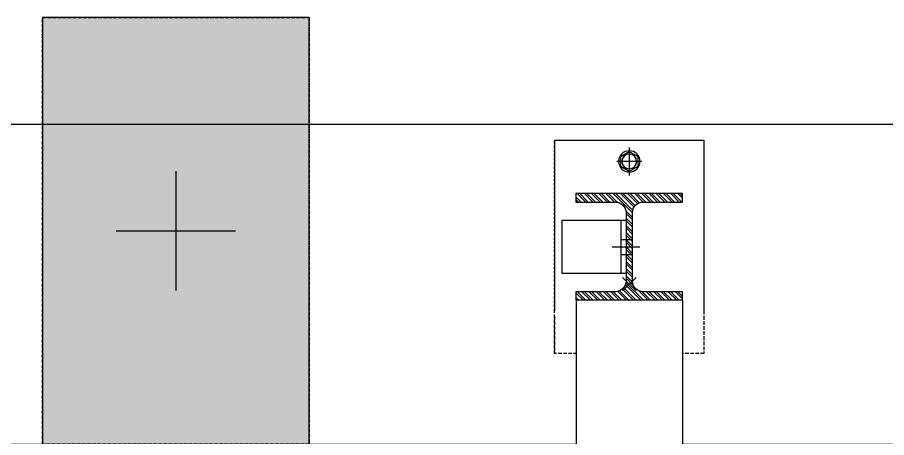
# Model space of a CAD drawing. Header units: millimetres. Extents: x 2519235 to 7246330, y 25937 to 201821.
# Drawn here: x 2726296 to 2727110, y 74370 to 74764 of the extents above; entities that cross this region are included whole.
import ezdxf

# ---------------------------------------------------------------- set-up
doc = ezdxf.new("R2010")
doc.units = ezdxf.units.MM
doc.set_wipeout_variables(frame=1)
for name, pattern in [('DXK_LINE_DOT2', [3.9198, 1.9599, -1.9599]), ('HIDDEN2', [4.7625, 3.175, -1.5875]), ('Xref-PLAN-106.940$0$HIDDEN2', [4.7625, 3.175, -1.5875])]:
    doc.linetypes.add(name, pattern=pattern)
for name, color, linetype in [('000 - CONCRETE_COL_CUT_COLOR_1', 7, 'Continuous'), ('000 - CONCRETE_COL_CUT_COLOR_5', 7, 'Continuous'), ('000 - CONCRETE_COL_HATCH_', 7, 'Continuous'), ('000 - CONCRETE_COL_WIPEOUT_', 7, 'Continuous'), ('000 - STRUCTURE_STEEL_FRAMING_CUT_COLOR_1', 7, 'Continuous'), ('_BOLT-M10', 7, 'Continuous'), ('_C-SC', 7, 'Continuous'), ('_Hatch', 7, 'Continuous'), ('Xref-PLAN-106.940$0$_Col-BOTTOM', 7, 'Xref-PLAN-106.940$0$HIDDEN2'), ('Xref-PLAN-106.940$0$_PP-Dim', 7, 'Continuous')]:
    doc.layers.add(name, color=color, linetype=linetype)

# ---------------------------------------------------------------- blocks, each defined once
blk = doc.blocks.new('Xref-PLAN-106.940$0$_C400-250')
at = {"color": 7}
blk.add_lwpolyline([(125, 0), (125, -400), (-125, -400), (-125, 0)], close=True, dxfattribs=at)
at = {"layer": 'Defpoints', "color": 7}
for p, q in [((0, -144.1), (0, -255.9)), ((-55.9, -200), (55.9, -200))]:
    blk.add_line(p, q, dxfattribs=at)
blk = doc.blocks.new('Xref-PLAN-106.940')
at = {"layer": 'Xref-PLAN-106.940$0$_PP-Dim', "color": 7}
for p, q in [((124644.18, 10358.4), (130394.18, 10358.4)), ((124644.18, 10058.4), (130394.18, 10058.4))]:
    blk.add_line(p, q, dxfattribs=at)
at = {"layer": 'Xref-PLAN-106.940$0$_Col-BOTTOM', "color": 7}
blk.add_blockref('Xref-PLAN-106.940$0$_C400-250', (127519.18, 10458.4), dxfattribs=at)
blk = doc.blocks.new('_C-SC')
at = {"layer": '_Hatch'}
h = blk.add_hatch(dxfattribs=at)
h.set_pattern_fill('STEEL', scale=1.5)
h.set_pattern_definition([(45, (-1941.0177, -2436.031), (-3.367596, 3.367596), []), (45, (-1941.0177, -2433.6497), (-3.367596, 3.367596), [])])
h.paths.add_polyline_path([(3, 67), (3, 3, 0.414214), (13, -7), (50, -7), (50, -15), (-50, -15), (-50, -7), (-13, -7, 0.414214), (-3, 3), (-3, 67, 0.414214), (-13, 77), (-50, 77), (-50, 85), (50, 85), (50, 77), (13, 77, 0.414214)])
at = {"color": 7, "linetype": 'Continuous'}
for p, q in [((70, 135), (-70, 135)), ((-70, 135), (-70, -25)), ((70, 135), (70, -25))]:
    blk.add_line(p, q, dxfattribs=at)
at = {"color": 7, "linetype": 'DXK_LINE_DOT2'}
for p, q in [((-70, 135), (-70, -25)), ((70, 135), (-70, 135)), ((70, -25), (70, 135))]:
    blk.add_line(p, q, dxfattribs=at)
at = {"color": 7, "linetype": 'HIDDEN2'}
for p, q in [((-70, -25), (-70, -65)), ((-70, -30.08), (-70, -65)), ((70, -65), (70, -25)), ((70, -30.08), (70, -65)), ((-70, -65), (70, -65)), ((-70, -65), (70, -65))]:
    blk.add_line(p, q, dxfattribs=at)
at = {"color": 7}
blk.add_lwpolyline([(-50, 85), (50, 85), (50, 77), (13, 77, 0.414214), (3, 67), (3, 3, 0.414214), (13, -7), (50, -7), (50, -15), (-50, -15), (-50, -7), (-13, -7, 0.414214), (-3, 3), (-3, 67, 0.414214), (-13, 77), (-50, 77)], format="xyb", close=True, dxfattribs=at)
for points in [[(63, 60), (3, 60), (3, 10), (63, 10)], [(63, 60), (8, 60), (8, 10), (63, 10)]]:
    blk.add_lwpolyline(points, close=True, dxfattribs=at)
at = {"layer": '_BOLT-M10', "color": 7}
for p, q in [((0, 128.05), (0, 101.95)), ((-11.69, 115), (11.69, 115)), ((3, 42), (-3, 42)), ((8, 42), (3, 42)), ((16, 35), (-10, 35)), ((3, 28), (-3, 28)), ((8, 28), (3, 28))]:
    blk.add_line(p, q, dxfattribs=at)
blk.add_lwpolyline([(-8, 110.38), (0, 105.76), (8, 110.38), (8, 119.62), (0, 124.24), (-8, 119.62)], close=True, dxfattribs=at)
for radius in [10, 6.93]:
    blk.add_circle((0, 115), radius, dxfattribs=at)
at = {"layer": 'Defpoints', "color": 7}
for p, q in [((6.35, -6.35), (-6.35, 6.35)), ((-6.35, -6.35), (6.35, 6.35))]:
    blk.add_line(p, q, dxfattribs=at)
at = {"layer": 'Defpoints', "color": 7, "linetype": 'HIDDEN2'}
for p, q in [((0, -58.05), (0, -31.95)), ((-11.69, -45), (11.69, -45))]:
    blk.add_line(p, q, dxfattribs=at)
blk.add_lwpolyline([(-8, -40.38), (0, -35.76), (8, -40.38), (8, -49.62), (0, -54.24), (-8, -49.62)], close=True, dxfattribs=at)
for radius in [10, 6.93]:
    blk.add_circle((0, -45), radius, dxfattribs=at)
blk = doc.blocks.new('*U3027')
at = {"color": 7}
blk.add_wipeout([(-50, -265), (50, -265), (50, 0), (-50, 0)], dxfattribs=at)
at = {"layer": '000 - STRUCTURE_STEEL_FRAMING_CUT_COLOR_1', "color": 7}
blk.add_lwpolyline([(-50, -265), (50, -265), (50, 0), (-50, 0)], close=True, dxfattribs=at)
blk = doc.blocks.new('W-1-PP17-ENT1_REV03_20260817-115107_UPPER_ROOF_EXPL')
at = {"color": 7}
blk.add_blockref('Xref-PLAN-106.940', (-135619.34, -23258.4), dxfattribs=at)
at = {"layer": '_C-SC', "color": 7, "xscale": -1}
blk.add_blockref('_C-SC', (-7675.16, -13050), dxfattribs=at)
at = {"color": 7}
blk.add_blockref('*U3027', (-7675, -13065), dxfattribs=at)
blk = doc.blocks.new('*U3274')
at = {"layer": '000 - CONCRETE_COL_HATCH_'}
h = blk.add_hatch(dxfattribs=at)
h.set_pattern_fill('AR-CONC', scale=0.04)
h.set_pattern_definition([(50, (500, -831306.8257), (7.28738676, -0.63756342), [0.762, -8.382]), (355, (500, -831306.826), (-1.40973686, 7.64227381), [0.6096, -6.70562337]), (100.4514447, (500.607, -831306.879), (5.877649884, 7.004710076), [0.64760035, -7.123609784]), (46.1842, (500, -831304.794), (10.84316164, -1.68169312), [1.143, -12.573]), (96.6355576, (500.904, -831304.934), (9.49616536, 9.89704498), [0.97140093, -10.68542433]), (351.1841512, (500, -831304.794), (9.49616536, 9.89704498), [0.91439868, -10.05838928]), (21, (501.016, -831305.3017), (6.06457565, -4.090607927), [0.762, -8.382]), (326, (501.016, -831305.302), (2.472081134, 7.367518645), [0.6096, -6.7056]), (71.451445, (501.5214, -831305.6426), (8.53665677, 3.276910755), [0.64760035, -7.123597504]), (37.5, (500, -831306.8257), (0.12354413, 3.382201555), [0, -6.62432, 0, -6.8072, 0, -6.731]), (7.5, (500, -831306.8257), (2.6727865, 4.007222993), [0, -3.88112, 0, -6.47192, 0, -2.5654]), (327.5, (497.7343, -831306.8257), (5.423623807, -0.22914976), [0, -2.54, 0, -7.9248, 0, -10.5156]), (317.5, (496.7183, -831306.8257), (5.925167255, 1.01705964), [0, -3.302, 0, -5.26288, 0, -7.4676])])
h.paths.add_polyline_path([(0, 0), (250, 0), (250, 400), (0, 400)])
at = {"layer": '000 - CONCRETE_COL_CUT_COLOR_1', "color": 7, "lineweight": -2}
blk.add_lwpolyline([(0, 0), (250, 0), (250, 400), (0, 400), (0, 400), (0, 400), (0, 400), (0, 400), (0, 400), (0, 400), (0, 400), (0, 400), (0, 400), (0, 400), (0, 400), (0, 400), (0, 400), (0, 400), (0, 400), (0, 400), (0, 400), (0, 400), (0, 400), (0, 400), (0, 400), (0, 400), (0, 400), (0, 400), (0, 400), (0, 400), (0, 400), (0, 400), (0, 400), (0, 400), (0, 400), (0, 400), (0, 400), (0, 400), (0, 400), (0, 400), (0, 400), (0, 400), (0, 400), (0, 400), (0, 400), (0, 400), (0, 400), (0, 400)], close=True, dxfattribs=at)

msp = doc.modelspace()

# ---------------------------------------------------------------- block references
at = {"color": 7}
msp.add_blockref('W-1-PP17-ENT1_REV03_20260817-115107_UPPER_ROOF_EXPL', (2734544.161, 87563.69), dxfattribs=at)

# ---------------------------------------------------------------- next in the draw order: block references
at = {"layer": '000 - CONCRETE_COL_CUT_COLOR_5', "color": 7}
msp.add_blockref('*U3274', (2726319.004, 74363.69), dxfattribs=at)

doc.saveas('drawing.dxf')
